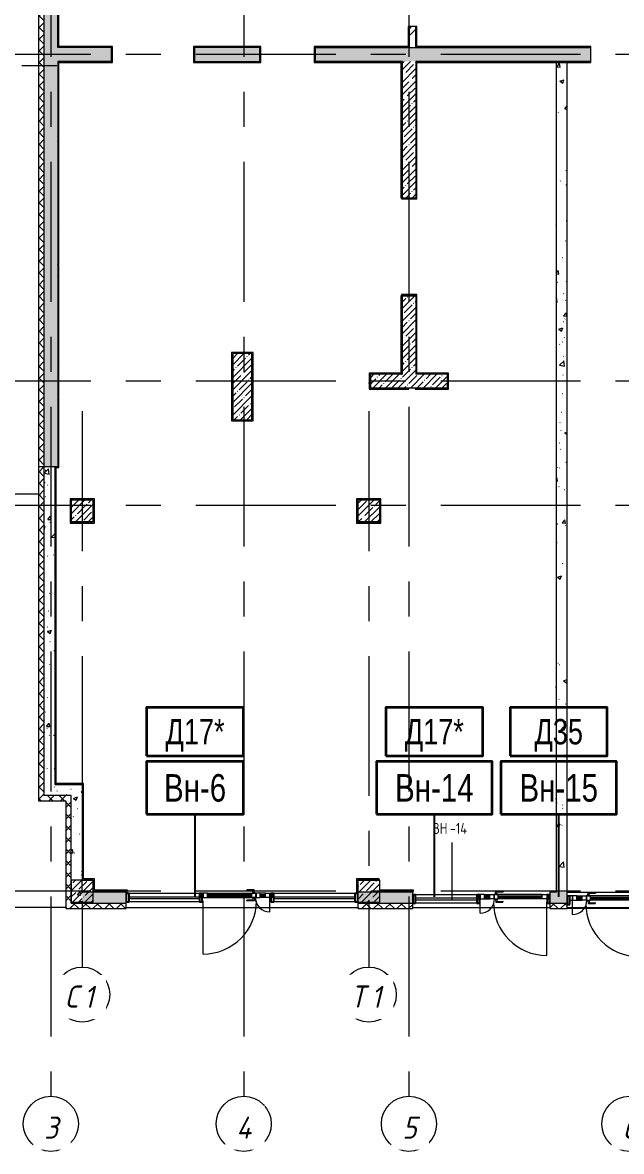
# Model space of a CAD drawing. Header units: metres. Extents: x 50 to 891, y -1294 to 247.
# Drawn here: x 634.1 to 688.5, y -1224.1 to -1121.7 of the extents above; entities that cross this region are included whole.
import ezdxf
from ezdxf.enums import TextEntityAlignment as Align

# ---------------------------------------------------------------- set-up
doc = ezdxf.new("R2010")
doc.units = ezdxf.units.M
doc.linetypes.add('Линия сетки', pattern=[22.225, 12.7, -3.175, 3.175, -3.175])
for name, color, linetype, lineweight in [('A-DETL-GENF', 1, 'Continuous', 9), ('A-DOOR', 1, 'Continuous', 9), ('A-GENM', 13, 'Continuous', 9), ('A-GLAZ-CURT', 1, 'Continuous', 9), ('A-GLAZ-CWMG', 1, 'Continuous', 9), ('S-GRID-IDEN', 9, 'Continuous', 9)]:
    doc.layers.add(name, color=color, linetype=linetype, lineweight=lineweight)
for name, color, linetype in [('ВИТРАЖИ', 1, 'Continuous'), ('ДВЕРИ', 5, 'Continuous'), ('МАРКИ', 3, 'Continuous'), ('ПЛАН', 8, 'Continuous')]:
    doc.layers.add(name, color=color, linetype=linetype)
doc.styles.add('ISOCPEUR_1', font='isocpeur.ttf', dxfattribs={"width": 0.8, "height": 250})
doc.styles.add('ISOCPEUR_I', font='isocpeui.ttf', dxfattribs={"width": 0.9, "height": 350})
pattern_1 = [(50, (788.372, -1465.799), (3.643683, -0.31878), [0.381, -4.191]), (355, (788.372, -1465.799), (-0.704858, 3.821138), [0.3048, -3.3528]), (100.451, (788.6755, -1465.8256), (2.93885, 3.502334), [0.3238, -3.5618]), (46.184, (788.372, -1464.783), (5.42158, -0.840855), [0.5715, -6.2865]), (96.636, (788.8237, -1464.853), (4.74805, 4.94855), [0.4857, -5.3427]), (351.184, (788.372, -1464.783), (4.7481, 4.94851), [0.4572, -5.0292]), (21, (788.88, -1465.037), (3.03229, -2.045303), [0.381, -4.191]), (326, (788.88, -1465.037), (1.23604, 3.683765), [0.3048, -3.3528]), (71.451, (789.1326, -1465.2074), (4.26834, 1.638427), [0.3238, -3.5618]), (37.5, (788.3719, -1465.799), (0.0617735, 1.6911006), [0.03353, -3.27863, 0.03353, -3.37007, -3.3655]), (37.5, (788.3719, -1465.799), (0.0617735, 1.6911006), [-6.71576, 0.03353, -3.33197]), (7.5, (788.3719, -1465.799), (1.336394, 2.003611), [0.03353, -1.90703, 0.03353, -3.20243, -1.2827]), (7.5, (788.3719, -1465.799), (1.336394, 2.003611), [-5.17652, 0.03353, -1.24917]), (327.5, (787.239, -1465.799), (2.7118167, -0.1145767), [0.03353, -1.23647, 0.03353, -9.18667]), (327.5, (787.239, -1465.799), (2.7118167, -0.1145767), [-1.30353, -3.92887, 0.03353, -5.22427]), (317.5, (786.731, -1465.799), (2.962585, 0.508536), [0.03353, -1.61747, 0.03353, -2.59791, -3.7338]), (317.5, (786.731, -1465.799), (2.962585, 0.508536), [-4.28244, 0.03353, -3.70027])]
pattern_2 = [(45, (788.3719, -1465.799), (-0.5303301, 0.5303301), []), (135, (788.3719, -1465.799), (-0.5303301, -0.5303301), [])]
pattern_3 = [(45, (788.3719, -1465.799), (-0.5702463, 0.5702463), []), (45, (788.9421, -1465.799), (-0.5702463, 0.5702463), [1.008065, -0.201615, 0.016765, -0.18485])]
pattern_4 = [(0, (788.3719, -1465.799), (2.032, 0.508), [0.16764, -1.35636, 0.16764, -1.35636, -8.128]), (0, (788.3719, -1465.799), (2.032, 0.508), [-3.048, 0.16764, -2.88036, 0.16764, -1.35636, -3.556]), (0, (788.3719, -1465.799), (2.032, 0.508), [-7.62, 0.16764, -0.84836, 0.16764, -2.37236]), (120, (789.1339, -1465.545), (-1.4559409, 1.5057636), [0.16764, -1.35636, 0.16764, -9.48436]), (120, (789.1339, -1465.545), (-1.4559409, 1.5057636), [-1.69164, -1.35636, 0.16764, -2.88036, -5.08]), (120, (789.1339, -1465.545), (-1.4559409, 1.5057636), [-6.096, 0.16764, -1.35636, 0.16764, -3.38836]), (120, (789.1339, -1465.545), (-1.4559409, 1.5057636), [-7.78764, -0.84836, 0.16764, -2.37236]), (240, (789.3879, -1464.529), (-0.5760591, -2.0137636), [0.16764, -1.35636, 0.16764, -9.48436]), (240, (789.3879, -1464.529), (-0.5760591, -2.0137636), [-1.69164, -1.35636, 0.16764, -2.88036, -5.08]), (240, (789.3879, -1464.529), (-0.5760591, -2.0137636), [-6.096, 0.16764, -1.35636, 0.16764, -3.38836]), (240, (789.3879, -1464.529), (-0.5760591, -2.0137636), [-7.78764, -0.84836, 0.16764, -2.37236])]

# ---------------------------------------------------------------- blocks, each defined once
blk = doc.blocks.new('Системная панель - С остеклением-7459486--1А')
at = {"layer": 'A-GLAZ-CURT', "lineweight": 18}
for p, q in [((555, 13), (-555, 13)), ((-555, 13), (-555, -12)), ((555, -12), (555, 13)), ((-555, -12), (555, -12))]:
    blk.add_line(p, q, dxfattribs=at)
blk = doc.blocks.new('Прямоугольный импост - 50 x 150 мм-7459478--1А')
at = {"layer": 'A-GLAZ-CWMG'}
for p, q in [((-368719, -45708), (-369829, -45708)), ((-368719, -45858), (-369829, -45858))]:
    blk.add_line(p, q, dxfattribs=at)
blk = doc.blocks.new('Прямоугольный импост - 50 x 150 мм-7358238--1А')
at = {"layer": 'A-GLAZ-CWMG', "lineweight": 25}
for p, q in [((0, 75), (-50, 75)), ((-50, 75), (-50, -75)), ((0, -75), (0, 75)), ((-50, -75), (0, -75))]:
    blk.add_line(p, q, dxfattribs=at)
blk = doc.blocks.new('Прямоугольный импост - 50 x 150 мм-7358232--1А')
at = {"layer": 'A-GLAZ-CWMG', "lineweight": 25}
for p, q in [((-25, 75), (25, 75)), ((-25, -75), (-25, 75)), ((25, 75), (25, -75)), ((25, -75), (-25, -75))]:
    blk.add_line(p, q, dxfattribs=at)
blk = doc.blocks.new('Прямоугольный импост - 50 x 150 мм-7358475--1А')
at = {"layer": 'A-GLAZ-CWMG', "lineweight": 25}
for p, q in [((-25, 75), (25, 75)), ((-25, -75), (-25, 75)), ((25, 75), (25, -75)), ((25, -75), (-25, -75))]:
    blk.add_line(p, q, dxfattribs=at)
blk = doc.blocks.new('Дверь полуторка - 1300 x 2440 П _для витража_-7385846--1А')
at = {"layer": 'A-DETL-GENF'}
for p, q in [((-606, -82), (-606, -5)), ((-606, -5), (-524, -5)), ((-524, -82), (-606, -82)), ((-524, -5), (-524, -82)), ((-524, -5), (281, -5)), ((276, -13), (-524, -13)), ((276, -19), (-524, -19)), ((-524, -35), (276, -35)), ((-524, -39), (276, -39)), ((276, -55), (-524, -55)), ((276, -61), (-524, -61)), ((-524, -82), (276, -82)), ((276, -5), (276, -82)), ((357, -5), (276, -5)), ((276, -82), (357, -82)), ((347, -82), (347, -5)), ((347, -5), (429, -5)), ((429, -82), (347, -82)), ((357, -82), (357, -5)), ((524, -5), (424, -5)), ((429, -5), (429, -82)), ((429, -13), (524, -13)), ((429, -19), (524, -19)), ((524, -35), (429, -35)), ((524, -39), (429, -39)), ((429, -55), (524, -55)), ((429, -61), (524, -61)), ((524, -82), (429, -82)), ((605, -5), (524, -5)), ((524, -5), (524, -82)), ((524, -82), (605, -82)), ((605, -82), (605, -5))]:
    blk.add_line(p, q, dxfattribs=at)
at = {"layer": 'A-DOOR'}
for p, q in [((-606, 1023), (-606, 55)), ((605, 258), (605, -5)), ((-651, -5), (-651, -82)), ((-606, -5), (-651, -5)), ((-651, -82), (-606, -82)), ((-606, -82), (-606, -5)), ((650, -5), (605, -5)), ((605, -5), (605, -82)), ((605, -82), (650, -82)), ((650, -82), (650, -5))]:
    blk.add_line(p, q, dxfattribs=at)
for centre, radius, start, end in [((-606, 55), 968, 360, 90), ((605, -5), 263, 90, 180)]:
    blk.add_arc(centre, radius, start, end, dxfattribs=at)
at = {"layer": 'A-GENM'}
for p, q in [((187, 52), (187, 46)), ((292, 43), (190, 43)), ((320, 55), (191, 55)), ((297, 11), (292, 43)), ((293, -5), (293, 11)), ((293, 11), (325, 11)), ((322, 11), (320, 55)), ((325, 11), (325, -5)), ((187, -139), (187, -133)), ((292, -130), (190, -130)), ((320, -142), (191, -142)), ((297, -98), (292, -130)), ((325, -5), (293, -5)), ((325, -82), (293, -82)), ((293, -82), (293, -98)), ((293, -98), (325, -98)), ((322, -98), (320, -142)), ((325, -98), (325, -82))]:
    blk.add_line(p, q, dxfattribs=at)
for centre, radius, start, end in [((191, 52), 3.06, 86.3413, 180), ((190, 46), 2.92, 180, 270), ((190, -133), 2.92, 90, 180), ((191, -139), 3.06, 180, 273.6587)]:
    blk.add_arc(centre, radius, start, end, dxfattribs=at)
blk = doc.blocks.new('Системная панель - С остеклением-7358233--1А')
at = {"layer": 'A-GLAZ-CURT', "lineweight": 18}
for p, q in [((637.5, 12.5), (-637.5, 12.5)), ((-637.5, 12.5), (-637.5, -12.5)), ((637.5, -12.5), (637.5, 12.5)), ((-637.5, -12.5), (637.5, -12.5))]:
    blk.add_line(p, q, dxfattribs=at)
blk = doc.blocks.new('Системная панель - С остеклением-7358275--1А')
at = {"layer": 'A-GLAZ-CURT', "lineweight": 18}
for p, q in [((738, 13), (-738, 13)), ((-738, 13), (-738, -12)), ((738, -12), (738, 13)), ((-738, -12), (738, -12))]:
    blk.add_line(p, q, dxfattribs=at)
blk = doc.blocks.new('Прямоугольный импост - 50 x 150 мм-7358204--1А')
at = {"layer": 'A-GLAZ-CWMG'}
for p, q in [((-352954, -45689), (-354229, -45689)), ((-352954, -45839), (-354229, -45839))]:
    blk.add_line(p, q, dxfattribs=at)
blk = doc.blocks.new('Прямоугольный импост - 50 x 150 мм-7358237--1А')
at = {"layer": 'A-GLAZ-CWMG', "lineweight": 25}
for p, q in [((-50, 75), (0, 75)), ((-50, -75), (-50, 75)), ((0, 75), (0, -75)), ((0, -75), (-50, -75))]:
    blk.add_line(p, q, dxfattribs=at)
blk = doc.blocks.new('Прямоугольный импост - 50 x 150 мм-1438536--1А')
at = {"layer": 'A-GLAZ-CWMG'}
for p, q in [((-350619, -45689), (-351604, -45689)), ((-350619, -45839), (-351604, -45839))]:
    blk.add_line(p, q, dxfattribs=at)
blk = doc.blocks.new('Прямоугольный импост - 50 x 150 мм-1446660--1А')
at = {"layer": 'A-GLAZ-CWMG'}
for p, q in [((-350129, -45689), (-350619, -45689)), ((-350129, -45839), (-350619, -45839))]:
    blk.add_line(p, q, dxfattribs=at)
blk = doc.blocks.new('Дверь полуторка - 1300 x 2440 П _для витража_-7385797--1А')
at = {"layer": 'A-DETL-GENF'}
for p, q in [((-524, 82), (-606, 82)), ((-606, 82), (-606, 5)), ((-606, 5), (-524, 5)), ((-524, 5), (-524, 82)), ((-524, 82), (276, 82)), ((276, 61), (-524, 61)), ((276, 55), (-524, 55)), ((-524, 39), (276, 39)), ((-524, 35), (276, 35)), ((276, 19), (-524, 19)), ((276, 13), (-524, 13)), ((-524, 5), (281, 5)), ((276, 5), (276, 82)), ((276, 82), (357, 82)), ((357, 5), (276, 5)), ((429, 82), (347, 82)), ((347, 82), (347, 5)), ((347, 5), (429, 5)), ((357, 82), (357, 5)), ((524, 5), (424, 5)), ((429, 5), (429, 82)), ((524, 82), (429, 82)), ((429, 61), (524, 61)), ((429, 55), (524, 55)), ((524, 39), (429, 39)), ((524, 35), (429, 35)), ((429, 19), (524, 19)), ((429, 13), (524, 13)), ((524, 5), (524, 82)), ((524, 82), (605, 82)), ((605, 5), (524, 5)), ((605, 82), (605, 5))]:
    blk.add_line(p, q, dxfattribs=at)
at = {"layer": 'A-DOOR'}
for p, q in [((-651, 5), (-651, 82)), ((-651, 82), (-606, 82)), ((-606, 5), (-651, 5)), ((-606, 82), (-606, 5)), ((605, 5), (605, 82)), ((605, 82), (650, 82)), ((650, 5), (605, 5)), ((605, -258), (605, 5)), ((650, 82), (650, 5)), ((-606, -1023), (-606, -55))]:
    blk.add_line(p, q, dxfattribs=at)
for centre, radius, start, end in [((605, 5), 263, 180, 270), ((-606, -55), 968, 270, 0)]:
    blk.add_arc(centre, radius, start, end, dxfattribs=at)
at = {"layer": 'A-GENM'}
for p, q in [((187, 139), (187, 133)), ((292, 130), (190, 130)), ((320, 142), (191, 142)), ((297, 98), (292, 130)), ((293, 82), (293, 98)), ((293, 98), (325, 98)), ((325, 82), (293, 82)), ((325, 5), (293, 5)), ((293, 5), (293, -11)), ((322, 98), (320, 142)), ((325, 98), (325, 82)), ((325, -11), (325, 5)), ((187, -52), (187, -46)), ((292, -43), (190, -43)), ((320, -55), (191, -55)), ((297, -11), (292, -43)), ((293, -11), (325, -11)), ((322, -11), (320, -55))]:
    blk.add_line(p, q, dxfattribs=at)
for centre, radius, start, end in [((191, 139), 3.06, 86.3413, 180), ((190, 133), 2.92, 180, 270), ((190, -46), 2.92, 90, 180), ((191, -52), 3.06, 180, 273.6587)]:
    blk.add_arc(centre, radius, start, end, dxfattribs=at)
blk = doc.blocks.new('Прямоугольный импост - 50 x 150 мм-7388027--1А')
at = {"layer": 'A-GLAZ-CWMG', "lineweight": 25}
for p, q in [((0, 75), (-50, 75)), ((-50, 75), (-50, -75)), ((0, -75), (0, 75)), ((-50, -75), (0, -75))]:
    blk.add_line(p, q, dxfattribs=at)
blk = doc.blocks.new('Ось сетки - Заголовок сетки - Окружность 5 мм-84278--1А')
at = {"layer": 'S-GRID-IDEN'}
blk.add_circle((0, 0), 5, dxfattribs=at)

msp = doc.modelspace()

# ---------------------------------------------------------------- hatches: boundary and pattern name
at = {"layer": 'ПЛАН', "lineweight": 13}
h = msp.add_hatch(dxfattribs=at)
h.set_pattern_fill('FP_5', color=8, scale=0.005, style=0, pattern_type=2)
h.set_pattern_definition(pattern_2)
h.paths.add_polyline_path([(636.07, -1161.99), (636.07, -1077.49), (635.57, -1077.49), (635.57, -1161.99)])
h = msp.add_hatch(dxfattribs=at)
h.set_pattern_fill('FP_1', color=8, scale=0.005, style=0, pattern_type=2)
h.set_pattern_definition(pattern_3)
h.paths.add_polyline_path([(636.07, -1161.99), (637.32, -1161.99), (637.32, -1077.49), (636.07, -1077.49), (636.07, -1160.19)])
h = msp.add_hatch(dxfattribs=at)
h.set_pattern_fill('FP_3', color=8, scale=0.005, style=0, pattern_type=2)
h.set_pattern_definition([(45, (788.3719, -1465.799), (-1.257236, 1.257236), []), (45, (788.3719, -1463.894), (-1.257236, 1.257236), [])])
h.paths.add_polyline_path([(669.82, -1123.97), (669.82, -1122.07), (669.22, -1122.07), (669.22, -1123.97)])
h.paths.add_polyline_path([(669.22, -1117.07), (669.82, -1117.07), (669.82, -1115.52), (669.22, -1115.52), (669.22, -1115.62)])
h = msp.add_hatch(dxfattribs=at)
h.set_pattern_fill('FP_4', color=8, scale=0.005, style=0, pattern_type=2)
h.set_pattern_definition(pattern_4)
h.paths.add_polyline_path([(637.42, -1123.87), (637.42, -1115.62), (637.32, -1115.62), (637.32, -1123.87)])
h = msp.add_hatch(dxfattribs=at)
h.set_pattern_fill('FP_4', color=8, scale=0.005, style=0, pattern_type=2)
h.set_pattern_definition(pattern_4)
h.paths.add_polyline_path([(669.22, -1123.97), (669.22, -1122.07), (669.12, -1122.07), (669.12, -1123.97)])
h.paths.add_polyline_path([(669.12, -1117.07), (669.22, -1117.07), (669.22, -1115.62), (669.12, -1115.62)])
h = msp.add_hatch(dxfattribs=at)
h.set_pattern_fill('FP_4', color=8, scale=0.005, style=0, pattern_type=2)
h.set_pattern_definition(pattern_4)
h.paths.add_polyline_path([(669.92, -1123.87), (669.92, -1122.07), (669.82, -1122.07), (669.82, -1123.87)])
h.paths.add_polyline_path([(669.82, -1117.07), (669.92, -1117.07), (669.92, -1115.62), (669.82, -1115.62)])
h = msp.add_hatch(dxfattribs=at)
h.set_pattern_fill('FP_4', color=8, scale=0.005, style=0, pattern_type=2)
h.set_pattern_definition(pattern_4)
h.paths.add_polyline_path([(669.12, -1123.97), (669.12, -1123.87), (660.6, -1123.87), (660.6, -1123.97), (666.38, -1123.97)])
h.paths.add_polyline_path([(655.65, -1123.97), (655.75, -1123.97), (655.75, -1123.87), (649.65, -1123.87), (649.65, -1123.97), (654.04, -1123.97)])
h.paths.add_polyline_path([(642.2, -1123.97), (642.3, -1123.97), (642.3, -1123.87), (637.32, -1123.87), (637.32, -1123.97), (641.7, -1123.97)])
h = msp.add_hatch(dxfattribs=at)
h.set_pattern_fill('FP_1', color=8, scale=0.005, style=0, pattern_type=2)
h.set_pattern_definition(pattern_3)
h.paths.add_polyline_path([(735.82, -1125.22), (742.2, -1125.22), (742.2, -1123.97), (716.95, -1123.97), (716.95, -1125.22), (734.57, -1125.22)])
h.paths.add_polyline_path([(711.95, -1125.22), (711.95, -1123.97), (690.7, -1123.97), (690.7, -1125.22), (703.4, -1125.22)])
h.paths.add_polyline_path([(685.7, -1125.22), (685.7, -1123.97), (660.7, -1123.97), (660.7, -1125.22), (683.55, -1125.22)])
h.paths.add_polyline_path([(655.65, -1125.22), (655.65, -1123.97), (649.75, -1123.97), (649.75, -1125.22), (654.04, -1125.22)])
h.paths.add_polyline_path([(642.2, -1125.22), (642.2, -1123.97), (637.32, -1123.97), (637.32, -1125.22), (641.7, -1125.22)])
h = msp.add_hatch(dxfattribs=at)
h.set_pattern_fill('FP_4', color=8, scale=0.005, style=0, pattern_type=2)
h.set_pattern_definition(pattern_4)
h.paths.add_polyline_path([(655.65, -1125.22), (655.75, -1125.22), (655.75, -1123.97), (655.65, -1123.97)])
h = msp.add_hatch(dxfattribs=at)
h.set_pattern_fill('FP_4', color=8, scale=0.005, style=0, pattern_type=2)
h.set_pattern_definition(pattern_4)
h.paths.add_polyline_path([(719.02, -1123.97), (719.02, -1123.87), (716.95, -1123.87), (716.95, -1123.97)])
h.paths.add_polyline_path([(711.95, -1123.97), (711.95, -1123.87), (690.7, -1123.87), (690.7, -1123.97), (703.4, -1123.97)])
h.paths.add_polyline_path([(685.7, -1123.97), (685.7, -1123.87), (669.82, -1123.87), (669.82, -1123.97), (678.72, -1123.97)])
h = msp.add_hatch(dxfattribs=at)
h.set_pattern_fill('FP_4', color=8, scale=0.005, style=0, pattern_type=2)
h.set_pattern_definition(pattern_4)
h.paths.add_polyline_path([(637.42, -1161.99), (637.42, -1125.22), (637.32, -1125.22), (637.32, -1161.99)])
h = msp.add_hatch(dxfattribs=at)
h.set_pattern_fill('FP_4', color=8, scale=0.005, style=0, pattern_type=2)
h.set_pattern_definition(pattern_4)
h.paths.add_polyline_path([(668.47, -1125.32), (668.47, -1125.22), (660.6, -1125.22), (660.6, -1125.32), (666.38, -1125.32)])
h.paths.add_polyline_path([(655.75, -1125.32), (655.75, -1125.22), (649.65, -1125.22), (649.65, -1125.32), (654.04, -1125.32)])
h.paths.add_polyline_path([(642.3, -1125.32), (642.3, -1125.22), (637.42, -1125.22), (637.42, -1125.32), (641.7, -1125.32)])
h = msp.add_hatch(dxfattribs=at)
h.set_pattern_fill('FP_4', color=8, scale=0.005, style=0, pattern_type=2)
h.set_pattern_definition(pattern_4)
h.paths.add_polyline_path([(668.57, -1137.59), (668.57, -1125.22), (668.47, -1125.22), (668.47, -1137.59), (668.52, -1137.59)])
h = msp.add_hatch(dxfattribs=at)
h.set_pattern_fill('FP_1', color=8, scale=0.005, style=0, pattern_type=2)
h.set_pattern_definition(pattern_3)
h.paths.add_polyline_path([(669.82, -1137.59), (669.82, -1125.22), (668.57, -1125.22), (668.57, -1137.59)])
h = msp.add_hatch(dxfattribs=at)
h.set_pattern_fill('FP_4', color=8, scale=0.005, style=0, pattern_type=2)
h.set_pattern_definition(pattern_4)
h.paths.add_polyline_path([(702.07, -1125.32), (702.07, -1125.22), (690.7, -1125.22), (690.7, -1125.32), (691.06, -1125.32)])
h.paths.add_polyline_path([(685.7, -1125.32), (685.7, -1125.22), (669.82, -1125.22), (669.82, -1125.32), (678.72, -1125.32)])
h = msp.add_hatch(dxfattribs=at)
h.set_pattern_fill('FP_4', color=8, scale=0.005, style=0, pattern_type=2)
h.set_pattern_definition(pattern_4)
h.paths.add_polyline_path([(669.82, -1137.59), (669.92, -1137.59), (669.92, -1125.32), (669.82, -1125.32), (669.82, -1129.38)])
h = msp.add_hatch(dxfattribs=at)
h.set_pattern_fill('FP_2', color=8, scale=0.005, style=0, pattern_type=2)
h.set_pattern_definition(pattern_1)
h.paths.add_polyline_path([(683.54, -1200.61), (683.55, -1200.61), (683.55, -1125.22), (682.55, -1125.22), (682.55, -1200.61)])
h = msp.add_hatch(dxfattribs=at)
h.set_pattern_fill('FP_4', color=8, scale=0.005, style=0, pattern_type=2)
h.set_pattern_definition(pattern_4)
h.paths.add_polyline_path([(668.47, -1153.62), (668.57, -1153.62), (668.57, -1146.49), (668.47, -1146.49), (668.47, -1153.52)])
h = msp.add_hatch(dxfattribs=at)
h.set_pattern_fill('FP_1', color=8, scale=0.005, style=0, pattern_type=2)
h.set_pattern_definition(pattern_3)
h.paths.add_polyline_path([(669.82, -1153.62), (669.82, -1146.49), (668.57, -1146.49), (668.57, -1153.62)])
h = msp.add_hatch(dxfattribs=at)
h.set_pattern_fill('FP_4', color=8, scale=0.005, style=0, pattern_type=2)
h.set_pattern_definition(pattern_4)
h.paths.add_polyline_path([(669.92, -1153.52), (669.92, -1146.39), (669.82, -1146.39), (669.82, -1153.52)])
h = msp.add_hatch(dxfattribs=at)
h.set_pattern_fill('FP_4', color=8, scale=0.005, style=0, pattern_type=2)
h.set_pattern_definition(pattern_4)
h.paths.add_polyline_path([(653.2, -1157.84), (653.2, -1151.64), (653.1, -1151.64), (653.1, -1157.84)])
h = msp.add_hatch(dxfattribs=at)
h.set_pattern_fill('FP_4', color=8, scale=0.005, style=0, pattern_type=2)
h.set_pattern_definition(pattern_4)
h.paths.add_polyline_path([(654.95, -1151.74), (654.95, -1151.64), (653.2, -1151.64), (653.2, -1151.74), (654.04, -1151.74)])
h = msp.add_hatch(dxfattribs=at)
h.set_pattern_fill('FP_1', color=8, scale=0.005, style=0, pattern_type=2)
h.set_pattern_definition(pattern_3)
h.paths.add_polyline_path([(653.2, -1157.74), (654.95, -1157.74), (654.95, -1151.74), (653.2, -1151.74)])
h = msp.add_hatch(dxfattribs=at)
h.set_pattern_fill('FP_4', color=8, scale=0.005, style=0, pattern_type=2)
h.set_pattern_definition(pattern_4)
h.paths.add_polyline_path([(655.05, -1157.74), (655.05, -1151.64), (654.95, -1151.64), (654.95, -1157.74)])
h = msp.add_hatch(dxfattribs=at)
h.set_pattern_fill('FP_4', color=8, scale=0.005, style=0, pattern_type=2)
h.set_pattern_definition(pattern_4)
h.paths.add_polyline_path([(665.7, -1153.62), (668.47, -1153.62), (668.47, -1153.52), (665.6, -1153.52), (665.6, -1153.62)])
h = msp.add_hatch(dxfattribs=at)
h.set_pattern_fill('FP_4', color=8, scale=0.005, style=0, pattern_type=2)
h.set_pattern_definition(pattern_4)
h.paths.add_polyline_path([(665.7, -1154.97), (665.7, -1153.62), (665.6, -1153.62), (665.6, -1154.97)])
h = msp.add_hatch(dxfattribs=at)
h.set_pattern_fill('FP_1', color=8, scale=0.005, style=0, pattern_type=2)
h.set_pattern_definition(pattern_3)
h.paths.add_polyline_path([(665.7, -1154.87), (672.7, -1154.87), (672.7, -1153.62), (665.7, -1153.62)])
h = msp.add_hatch(dxfattribs=at)
h.set_pattern_fill('FP_4', color=8, scale=0.005, style=0, pattern_type=2)
h.set_pattern_definition(pattern_4)
h.paths.add_polyline_path([(669.82, -1153.62), (672.7, -1153.62), (672.7, -1153.52), (669.82, -1153.52)])
h = msp.add_hatch(dxfattribs=at)
h.set_pattern_fill('FP_4', color=8, scale=0.005, style=0, pattern_type=2)
h.set_pattern_definition(pattern_4)
h.paths.add_polyline_path([(672.7, -1154.97), (672.8, -1154.97), (672.8, -1153.52), (672.7, -1153.52), (672.7, -1154.87)])
h = msp.add_hatch(dxfattribs=at)
h.set_pattern_fill('FP_4', color=8, scale=0.005, style=0, pattern_type=2)
h.set_pattern_definition(pattern_4)
h.paths.add_polyline_path([(669.2, -1154.97), (669.2, -1154.87), (665.7, -1154.87), (665.7, -1154.97), (666.38, -1154.97)])
h = msp.add_hatch(dxfattribs=at)
h.set_pattern_fill('FP_4', color=8, scale=0.005, style=0, pattern_type=2)
h.set_pattern_definition(pattern_4)
h.paths.add_polyline_path([(672.7, -1154.97), (672.7, -1154.87), (669.75, -1154.87), (669.75, -1154.97), (672.55, -1154.97)])
h = msp.add_hatch(dxfattribs=at)
h.set_pattern_fill('FP_5', color=8, scale=0.005, style=0, pattern_type=2)
h.set_pattern_definition(pattern_2)
h.paths.add_polyline_path([(635.57, -1191.84), (636.07, -1191.84), (636.07, -1161.99), (635.57, -1161.99), (635.57, -1191)])
h = msp.add_hatch(dxfattribs=at)
h.set_pattern_fill('FP_2', color=8, scale=0.005, style=0, pattern_type=2)
h.set_pattern_definition(pattern_1)
h.paths.add_polyline_path([(637.07, -1190.84), (637.07, -1161.99), (636.07, -1161.99), (636.07, -1190.84)])
h = msp.add_hatch(dxfattribs=at)
h.set_pattern_fill('FP_4', color=8, scale=0.005, style=0, pattern_type=2)
h.set_pattern_definition(pattern_4)
h.paths.add_polyline_path([(637.07, -1190.74), (637.17, -1190.74), (637.17, -1162.09), (637.07, -1162.09), (637.07, -1180.73)])
h = msp.add_hatch(dxfattribs=at)
h.set_pattern_fill('FP_4', color=8, scale=0.005, style=0, pattern_type=2)
h.set_pattern_definition(pattern_4)
h.paths.add_polyline_path([(638.55, -1167.12), (638.55, -1164.92), (638.45, -1164.92), (638.45, -1167.12)])
h = msp.add_hatch(dxfattribs=at)
h.set_pattern_fill('FP_4', color=8, scale=0.005, style=0, pattern_type=2)
h.set_pattern_definition(pattern_4)
h.paths.add_polyline_path([(640.55, -1165.02), (640.55, -1164.92), (638.55, -1164.92), (638.55, -1165.02)])
h = msp.add_hatch(dxfattribs=at)
h.set_pattern_fill('FP_1', color=8, scale=0.005, style=0, pattern_type=2)
h.set_pattern_definition(pattern_3)
h.paths.add_polyline_path([(638.55, -1167.02), (640.55, -1167.02), (640.55, -1165.02), (638.55, -1165.02)])
h = msp.add_hatch(dxfattribs=at)
h.set_pattern_fill('FP_4', color=8, scale=0.005, style=0, pattern_type=2)
h.set_pattern_definition(pattern_4)
h.paths.add_polyline_path([(666.65, -1165.02), (666.65, -1164.92), (664.45, -1164.92), (664.45, -1165.02), (666.55, -1165.02)])
h = msp.add_hatch(dxfattribs=at)
h.set_pattern_fill('FP_4', color=8, scale=0.005, style=0, pattern_type=2)
h.set_pattern_definition(pattern_4)
h.paths.add_polyline_path([(664.45, -1167.12), (664.55, -1167.12), (664.55, -1165.02), (664.45, -1165.02)])
h = msp.add_hatch(dxfattribs=at)
h.set_pattern_fill('FP_1', color=8, scale=0.005, style=0, pattern_type=2)
h.set_pattern_definition(pattern_3)
h.paths.add_polyline_path([(664.55, -1167.02), (666.55, -1167.02), (666.55, -1165.02), (664.55, -1165.02)])
h = msp.add_hatch(dxfattribs=at)
h.set_pattern_fill('FP_4', color=8, scale=0.005, style=0, pattern_type=2)
h.set_pattern_definition(pattern_4)
h.paths.add_polyline_path([(666.55, -1167.02), (666.65, -1167.02), (666.65, -1165.02), (666.55, -1165.02)])
h = msp.add_hatch(dxfattribs=at)
h.set_pattern_fill('FP_4', color=8, scale=0.005, style=0, pattern_type=2)
h.set_pattern_definition(pattern_4)
h.paths.add_polyline_path([(638.55, -1167.12), (640.65, -1167.12), (640.65, -1167.02), (638.55, -1167.02)])
h = msp.add_hatch(dxfattribs=at)
h.set_pattern_fill('FP_4', color=8, scale=0.005, style=0, pattern_type=2)
h.set_pattern_definition(pattern_4)
h.paths.add_polyline_path([(666.38, -1167.12), (666.65, -1167.12), (666.65, -1167.02), (664.55, -1167.02), (664.55, -1167.12)])
h = msp.add_hatch(dxfattribs=at)
h.set_pattern_fill('FP_2', color=8, scale=0.005, style=0, pattern_type=2)
h.set_pattern_definition(pattern_1)
h.paths.add_polyline_path([(638.55, -1191.84), (639.55, -1191.84), (639.55, -1190.84), (636.07, -1190.84), (636.07, -1191.84)])
h = msp.add_hatch(dxfattribs=at)
h.set_pattern_fill('FP_4', color=8, scale=0.005, style=0, pattern_type=2)
h.set_pattern_definition(pattern_4)
h.paths.add_polyline_path([(637.07, -1190.84), (639.55, -1190.84), (639.55, -1190.74), (637.07, -1190.74)])
h = msp.add_hatch(dxfattribs=at)
h.set_pattern_fill('FP_4', color=8, scale=0.005, style=0, pattern_type=2)
h.set_pattern_definition(pattern_4)
h.paths.add_polyline_path([(639.55, -1199.42), (639.65, -1199.42), (639.65, -1190.74), (639.55, -1190.74), (639.55, -1196.14)])
h = msp.add_hatch(dxfattribs=at)
h.set_pattern_fill('FP_5', color=8, scale=0.005, style=0, pattern_type=2)
h.set_pattern_definition(pattern_2)
h.paths.add_polyline_path([(638.05, -1192.34), (638.55, -1192.34), (638.55, -1191.84), (635.57, -1191.84), (635.57, -1192.34)])
h = msp.add_hatch(dxfattribs=at)
h.set_pattern_fill('FP_5', color=8, scale=0.005, style=0, pattern_type=2)
h.set_pattern_definition(pattern_2)
h.paths.add_polyline_path([(638.05, -1202.11), (638.55, -1202.11), (638.55, -1192.34), (638.05, -1192.34), (638.05, -1201.27)])
h = msp.add_hatch(dxfattribs=at)
h.set_pattern_fill('FP_2', color=8, scale=0.005, style=0, pattern_type=2)
h.set_pattern_definition(pattern_1)
h.paths.add_polyline_path([(639.55, -1201.61), (639.55, -1191.84), (638.55, -1191.84), (638.55, -1201.61)])
h = msp.add_hatch(dxfattribs=at)
h.set_pattern_fill('FP_1', color=8, scale=0.005, style=0, pattern_type=2)
h.set_pattern_definition(pattern_3)
h.paths.add_polyline_path([(638.55, -1201.52), (640.55, -1201.52), (640.55, -1199.52), (638.55, -1199.52), (638.55, -1201.27)])
h = msp.add_hatch(dxfattribs=at)
h.set_pattern_fill('FP_4', color=8, scale=0.005, style=0, pattern_type=2)
h.set_pattern_definition(pattern_4)
h.paths.add_polyline_path([(640.55, -1200.42), (640.65, -1200.42), (640.65, -1199.42), (640.55, -1199.42), (640.55, -1199.52)])
h = msp.add_hatch(dxfattribs=at)
h.set_pattern_fill('FP_1', color=8, scale=0.005, style=0, pattern_type=2)
h.set_pattern_definition(pattern_3)
h.paths.add_polyline_path([(664.55, -1201.52), (666.55, -1201.52), (666.55, -1199.52), (664.55, -1199.52)])
h = msp.add_hatch(dxfattribs=at)
h.set_pattern_fill('FP_2', color=8, scale=0.005, style=0, pattern_type=2)
h.set_pattern_definition(pattern_1)
h.paths.add_polyline_path([(768.54, -1201.61), (770.55, -1201.61), (770.55, -1200.61), (768.54, -1200.61), (768.54, -1201.27)])
h.paths.add_polyline_path([(747.55, -1201.61), (747.55, -1200.61), (734.55, -1200.61), (734.55, -1201.61), (740.42, -1201.61)])
h.paths.add_polyline_path([(716.55, -1201.61), (721.55, -1201.61), (721.55, -1200.61), (716.55, -1200.61)])
h.paths.add_polyline_path([(695.55, -1201.61), (695.55, -1200.61), (690.54, -1200.61), (690.54, -1201.61), (691.06, -1201.61)])
h.paths.add_polyline_path([(683.54, -1201.61), (683.54, -1200.61), (681.97, -1200.61), (681.97, -1201.61)])
h.paths.add_polyline_path([(669.55, -1201.61), (669.55, -1200.61), (664.55, -1200.61), (664.55, -1201.61), (666.38, -1201.61)])
h.paths.add_polyline_path([(639.55, -1201.61), (643.55, -1201.61), (643.55, -1200.61), (639.55, -1200.61), (639.55, -1201.27)])
h = msp.add_hatch(dxfattribs=at)
h.set_pattern_fill('FP_4', color=8, scale=0.005, style=0, pattern_type=2)
h.set_pattern_definition(pattern_4)
h.paths.add_polyline_path([(643.54, -1200.52), (643.55, -1200.42), (640.55, -1200.42), (640.55, -1200.52), (641.7, -1200.52)])
h = msp.add_hatch(dxfattribs=at)
h.set_pattern_fill('FP_4', color=8, scale=0.005, style=0, pattern_type=2)
h.set_pattern_definition(pattern_4)
h.paths.add_polyline_path([(666.6, -1200.52), (669.6, -1200.52), (669.6, -1200.42), (666.6, -1200.42)])
h = msp.add_hatch(dxfattribs=at)
h.set_pattern_fill('FP_5', color=8, scale=0.005, style=0, pattern_type=2)
h.set_pattern_definition(pattern_2)
h.paths.add_polyline_path([(770.55, -1202.11), (770.55, -1201.61), (768.54, -1201.61), (768.54, -1202.11)])
h.paths.add_polyline_path([(747.55, -1202.11), (747.55, -1201.61), (734.55, -1201.61), (734.55, -1202.11), (740.42, -1202.11)])
h.paths.add_polyline_path([(721.55, -1202.11), (721.55, -1201.61), (716.55, -1201.61), (716.55, -1202.11)])
h.paths.add_polyline_path([(695.55, -1202.11), (695.65, -1202.11), (695.65, -1201.61), (690.54, -1201.61), (690.54, -1202.11), (691.06, -1202.11)])
h.paths.add_polyline_path([(683.54, -1202.11), (683.54, -1201.61), (681.97, -1201.61), (681.97, -1202.11)])
h.paths.add_polyline_path([(669.55, -1202.11), (669.55, -1201.61), (664.55, -1201.61), (664.55, -1202.11), (666.38, -1202.11)])
h.paths.add_polyline_path([(639.55, -1202.11), (643.55, -1202.11), (643.55, -1201.61), (638.55, -1201.61), (638.55, -1202.11)])

# ---------------------------------------------------------------- linework, layer by layer
at = {"layer": 'ДВЕРИ', "color": 1, "lineweight": 35}
for points in [[(645.39, -1188.25), (654.19, -1188.25), (654.19, -1183.85), (645.39, -1183.85)], [(667.1, -1188.25), (675.9, -1188.25), (675.9, -1183.85), (667.1, -1183.85)], [(678.39, -1188.25), (687.19, -1188.25), (687.19, -1183.85), (678.39, -1183.85)]]:
    msp.add_lwpolyline(points, close=True, dxfattribs=at)
at = {"layer": 'МАРКИ', "color": 1, "lineweight": 25}
for p, q in [((649.79, -1201.05), (649.79, -1193.55)), ((682.79, -1201.05), (682.79, -1193.55))]:
    msp.add_line(p, q, dxfattribs=at)
at = {"layer": 'МАРКИ', "color": 1, "lineweight": 35}
for points in [[(645.39, -1193.55), (654.19, -1193.55), (654.19, -1188.75), (645.39, -1188.75)], [(677.54, -1193.55), (688.04, -1193.55), (688.04, -1188.75), (677.54, -1188.75)]]:
    msp.add_lwpolyline(points, close=True, dxfattribs=at)
at = {"layer": 'ПЛАН', "color": 8, "linetype": 'Линия сетки', "lineweight": 13}
for p, q in [((636.7, -1067.66), (636.7, -1219.14)), ((654.2, -1067.66), (654.2, -1219.14)), ((669.2, -1067.66), (669.2, -1219.14)), ((795.9, -1124.59), (594.72, -1124.59)), ((637.25, -1154.24), (428.25, -1154.24)), ((637.25, -1154.24), (428.92, -1154.24)), ((795.9, -1154.24), (594.72, -1154.24)), ((795.9, -1154.24), (594.72, -1154.24)), ((639.55, -1156.96), (639.55, -1207.41)), ((665.55, -1156.96), (665.55, -1207.41)), ((638.38, -1165.52), (428.25, -1165.52)), ((795.9, -1165.52), (592.36, -1165.52)), ((638.38, -1200.52), (428.25, -1200.52)), ((795.9, -1200.52), (592.36, -1200.52))]:
    msp.add_line(p, q, dxfattribs=at)
at = {"layer": 'ПЛАН', "color": 8, "lineweight": 13}
for p, q in [((635.57, -1077.49), (635.57, -1192.34)), ((636.07, -1077.49), (636.07, -1191.84)), ((637.32, -1123.97), (637.32, -1115.52)), ((637.32, -1115.62), (637.32, -1123.87)), ((637.42, -1123.87), (637.42, -1115.62)), ((669.12, -1122.07), (669.12, -1123.87)), ((669.22, -1122.07), (669.12, -1122.07)), ((669.82, -1122.07), (669.22, -1122.07)), ((669.22, -1122.07), (669.22, -1123.97)), ((669.22, -1123.97), (669.22, -1122.07)), ((669.82, -1123.97), (669.82, -1122.07)), ((669.92, -1122.07), (669.82, -1122.07)), ((669.82, -1122.07), (669.82, -1123.87)), ((669.92, -1123.87), (669.92, -1122.07)), ((642.2, -1123.97), (637.32, -1123.97)), ((642.3, -1123.87), (637.42, -1123.87)), ((642.2, -1125.22), (642.2, -1123.97)), ((642.3, -1125.32), (642.3, -1123.87)), ((655.75, -1123.87), (649.65, -1123.87)), ((649.65, -1123.87), (649.65, -1125.32)), ((655.65, -1123.97), (649.75, -1123.97)), ((649.75, -1123.97), (649.75, -1125.22)), ((655.65, -1125.22), (655.65, -1123.97)), ((655.75, -1125.32), (655.75, -1123.87)), ((669.12, -1123.87), (660.6, -1123.87)), ((660.6, -1123.87), (660.6, -1125.32)), ((660.7, -1123.97), (660.7, -1125.22)), ((660.7, -1123.97), (669.22, -1123.97)), ((669.22, -1123.97), (685.7, -1123.97)), ((685.7, -1123.87), (669.92, -1123.87)), ((685.7, -1123.97), (685.7, -1123.87)), ((685.7, -1125.22), (685.7, -1123.97)), ((634.07, -1125.61), (637.25, -1125.61)), ((637.32, -1125.22), (637.32, -1125.22)), ((637.32, -1125.22), (637.32, -1161.99)), ((642.2, -1125.22), (637.32, -1125.22)), ((637.42, -1162.09), (637.42, -1125.32)), ((637.42, -1125.32), (642.3, -1125.32)), ((649.65, -1125.32), (655.75, -1125.32)), ((649.75, -1125.22), (655.65, -1125.22)), ((660.6, -1125.32), (668.47, -1125.32)), ((668.57, -1125.22), (660.7, -1125.22)), ((668.47, -1125.32), (668.47, -1137.59)), ((668.57, -1125.22), (668.57, -1137.59)), ((668.57, -1137.59), (668.57, -1125.22)), ((685.7, -1125.22), (669.82, -1125.22)), ((669.82, -1125.22), (669.82, -1137.59)), ((669.92, -1125.32), (685.7, -1125.32)), ((669.92, -1137.69), (669.92, -1125.32)), ((682.55, -1125.22), (682.55, -1200.61)), ((683.55, -1200.61), (683.55, -1125.22)), ((685.7, -1125.32), (685.7, -1125.22)), ((668.47, -1137.59), (668.52, -1137.59)), ((668.52, -1137.59), (668.52, -1137.69)), ((668.52, -1137.69), (669.92, -1137.69)), ((668.57, -1137.59), (669.82, -1137.59)), ((668.47, -1146.49), (668.47, -1153.52)), ((668.52, -1146.49), (668.47, -1146.49)), ((669.92, -1146.39), (668.52, -1146.39)), ((668.52, -1146.39), (668.52, -1146.49)), ((669.82, -1146.49), (668.57, -1146.49)), ((668.57, -1146.49), (668.57, -1153.62)), ((668.57, -1146.49), (669.82, -1146.49)), ((668.57, -1153.62), (668.57, -1146.49)), ((669.82, -1146.49), (669.82, -1146.49)), ((669.82, -1146.49), (669.82, -1153.52)), ((669.92, -1153.52), (669.92, -1146.39)), ((653.1, -1151.64), (653.1, -1157.84)), ((655.05, -1151.64), (653.1, -1151.64)), ((654.95, -1151.74), (653.2, -1151.74)), ((653.2, -1151.74), (653.2, -1157.74)), ((654.95, -1157.74), (654.95, -1151.74)), ((654.95, -1151.74), (654.95, -1157.74)), ((655.05, -1157.84), (655.05, -1151.64)), ((668.47, -1153.52), (665.6, -1153.52)), ((665.6, -1153.52), (665.6, -1154.97)), ((668.47, -1153.62), (665.7, -1153.62)), ((665.7, -1153.62), (665.7, -1154.87)), ((668.47, -1153.62), (668.57, -1153.62)), ((669.82, -1153.52), (669.82, -1153.62)), ((672.7, -1153.62), (669.82, -1153.62)), ((672.8, -1153.52), (669.92, -1153.52)), ((672.7, -1154.87), (672.7, -1153.62)), ((672.8, -1154.97), (672.8, -1153.52)), ((665.6, -1154.97), (669.2, -1154.97)), ((669.75, -1154.87), (665.7, -1154.87)), ((669.2, -1154.97), (669.2, -1154.87)), ((672.7, -1154.87), (669.75, -1154.87)), ((669.75, -1154.87), (669.75, -1154.97)), ((669.75, -1154.97), (672.8, -1154.97)), ((653.1, -1157.84), (655.05, -1157.84)), ((653.2, -1157.74), (654.95, -1157.74)), ((635.57, -1161.99), (637.07, -1161.99)), ((637.07, -1161.99), (637.32, -1161.99)), ((637.07, -1161.99), (637.07, -1190.74)), ((637.17, -1190.74), (637.17, -1162.09)), ((637.17, -1162.09), (637.42, -1162.09)), ((635.57, -1164.49), (620.45, -1164.49)), ((638.45, -1164.92), (638.45, -1167.12)), ((640.65, -1164.92), (638.45, -1164.92)), ((640.55, -1165.02), (638.55, -1165.02)), ((638.55, -1165.02), (638.55, -1167.02)), ((638.55, -1167.02), (638.55, -1165.02)), ((638.55, -1165.02), (640.55, -1165.02)), ((640.55, -1167.02), (640.55, -1165.02)), ((640.55, -1165.02), (640.55, -1167.02)), ((640.65, -1167.12), (640.65, -1164.92)), ((666.65, -1164.92), (664.45, -1164.92)), ((664.45, -1164.92), (664.45, -1167.12)), ((666.55, -1165.02), (664.55, -1165.02)), ((664.55, -1165.02), (664.55, -1167.02)), ((664.55, -1165.02), (666.55, -1165.02)), ((664.55, -1167.02), (664.55, -1165.02)), ((666.55, -1167.02), (666.55, -1165.02)), ((666.55, -1165.02), (666.55, -1167.02)), ((666.65, -1167.12), (666.65, -1164.92)), ((638.45, -1167.12), (640.65, -1167.12)), ((638.55, -1167.02), (640.55, -1167.02)), ((640.55, -1167.02), (638.55, -1167.02)), ((664.45, -1167.12), (666.65, -1167.12)), ((664.55, -1167.02), (666.55, -1167.02)), ((666.55, -1167.02), (664.55, -1167.02)), ((637.07, -1190.74), (637.07, -1190.74)), ((637.07, -1190.74), (637.07, -1190.84)), ((637.07, -1190.84), (639.55, -1190.84)), ((639.65, -1190.74), (637.17, -1190.74)), ((639.55, -1190.84), (639.55, -1199.42)), ((639.65, -1199.42), (639.65, -1190.74)), ((635.57, -1192.34), (638.05, -1192.34)), ((638.55, -1191.84), (636.07, -1191.84)), ((638.05, -1192.34), (638.05, -1202.11)), ((638.55, -1201.61), (638.55, -1191.84)), ((673.13, -1201.24), (673.13, -1196.12)), ((640.55, -1199.52), (638.55, -1199.52)), ((638.55, -1199.52), (638.55, -1201.52)), ((639.55, -1199.42), (639.55, -1199.52)), ((639.55, -1200.61), (639.55, -1199.52)), ((639.55, -1199.52), (640.55, -1199.52)), ((640.65, -1199.42), (639.65, -1199.42)), ((640.55, -1201.52), (640.55, -1199.52)), ((640.55, -1199.52), (640.55, -1200.52)), ((640.65, -1200.42), (640.65, -1199.42)), ((664.45, -1199.42), (664.43, -1200.74)), ((666.5, -1199.42), (664.45, -1199.42)), ((664.53, -1200.74), (664.54, -1199.52)), ((664.54, -1199.52), (666.5, -1199.52)), ((666.55, -1199.52), (664.55, -1199.52)), ((664.55, -1199.52), (664.55, -1201.52)), ((666.5, -1199.52), (666.5, -1199.42)), ((666.55, -1201.52), (666.55, -1199.52)), ((643.55, -1200.61), (639.55, -1200.61)), ((640.55, -1200.52), (643.54, -1200.52)), ((643.65, -1200.42), (640.65, -1200.42)), ((643.54, -1200.52), (643.54, -1200.74)), ((643.55, -1202.11), (643.55, -1200.61)), ((643.64, -1200.74), (643.65, -1200.42)), ((669.55, -1200.61), (664.55, -1200.61)), ((664.55, -1200.61), (664.55, -1202.11)), ((669.6, -1200.42), (666.6, -1200.42)), ((666.6, -1200.42), (666.6, -1200.52)), ((666.6, -1200.52), (669.6, -1200.52)), ((669.55, -1202.11), (669.55, -1200.61)), ((669.6, -1200.52), (669.6, -1200.42)), ((682.55, -1200.61), (681.97, -1200.61)), ((681.97, -1200.61), (681.97, -1202.11)), ((683.54, -1202.11), (683.54, -1200.61)), ((683.54, -1200.61), (683.55, -1200.61)), ((683.55, -1200.61), (690.45, -1200.61)), ((638.55, -1201.52), (640.55, -1201.52)), ((638.55, -1201.61), (643.55, -1201.61)), ((643.54, -1200.74), (643.64, -1200.74)), ((664.43, -1200.74), (664.53, -1200.74)), ((664.55, -1201.52), (666.55, -1201.52)), ((664.55, -1201.61), (669.55, -1201.61)), ((681.97, -1201.61), (683.54, -1201.61)), ((683.8, -1201.29), (683.79, -1201.29)), ((683.79, -1201.29), (683.79, -1201.44)), ((683.79, -1201.44), (683.8, -1201.44)), ((683.8, -1201.44), (683.8, -1201.29)), ((638.05, -1202.02), (617.97, -1202.02)), ((638.05, -1202.11), (643.55, -1202.11)), ((643.55, -1202.02), (664.55, -1202.02)), ((664.55, -1202.11), (669.55, -1202.11)), ((669.55, -1202.02), (681.97, -1202.02)), ((681.97, -1202.11), (683.54, -1202.11)), ((683.54, -1202.02), (690.54, -1202.02)), ((690.54, -1202.11), (683.54, -1202.11))]:
    msp.add_line(p, q, dxfattribs=at)

# ---------------------------------------------------------------- block references
at = {"layer": 'ВИТРАЖИ', "color": 1, "lineweight": 70, "xscale": 0.005, "yscale": 0.005, "zscale": 0.005}
for name, p, rotation in [('Прямоугольный импост - 50 x 150 мм-7358238--1А', (643.55, -1201.12), 180.0000115496356), ('Системная панель - С остеклением-7358233--1А', (646.98, -1201.12), 1.154963581e-05), ('Системная панель - С остеклением-7358275--1А', (660.61, -1201.12), 1.154963581e-05), ('Прямоугольный импост - 50 x 150 мм-7358238--1А', (669.55, -1201.24), 180.0000115496356), ('Системная панель - С остеклением-7459486--1А', (672.57, -1201.24), 1.154963581e-05), ('Прямоугольный импост - 50 x 150 мм-7388027--1А', (683.54, -1201.36), 180.0000115811491)]:
    msp.add_blockref(name, p, dxfattribs=dict(at, rotation=rotation))
for name, p in [('Прямоугольный импост - 50 x 150 мм-7358204--1А', (2414.94, -972.3)), ('Прямоугольный импост - 50 x 150 мм-1438536--1А', (2414.94, -972.3)), ('Прямоугольный импост - 50 x 150 мм-1446660--1А', (2414.94, -972.3)), ('Прямоугольный импост - 50 x 150 мм-7459478--1А', (2518.94, -972.32))]:
    msp.add_blockref(name, p, dxfattribs=at)
at = {"layer": 'ВИТРАЖИ', "color": 1, "lineweight": 70, "extrusion": (0, 0, -1), "xscale": 0.005, "yscale": 0.005, "zscale": 0.005, "rotation": 179.9999884503642}
for name, p in [('Прямоугольный импост - 50 x 150 мм-7358232--1А', (-650.3, -1201.12)), ('Прямоугольный импост - 50 x 150 мм-7358232--1А', (-656.8, -1201.12)), ('Прямоугольный импост - 50 x 150 мм-7358237--1А', (-664.55, -1201.12)), ('Прямоугольный импост - 50 x 150 мм-7358232--1А', (-675.47, -1201.24)), ('Прямоугольный импост - 50 x 150 мм-7358475--1А', (-681.85, -1201.24))]:
    msp.add_blockref(name, p, dxfattribs=at)
at = {"layer": 'ПЛАН', "color": 8, "lineweight": 13}
for name, p, xscale, yscale, zscale, rotation in [('Дверь полуторка - 1300 x 2440 П _для витража_-7385797--1А', (653.55, -1201.12), 0.005, 0.005, 0.005, 1.154963581e-05), ('Дверь полуторка - 1300 x 2440 П _для витража_-7385846--1А', (678.67, -1201.24), 0.005, 0.005, 0.005, 180.0000115496356), ('Дверь полуторка - 1300 x 2440 П _для витража_-7385846--1А', (687.05, -1201.36), 0.005, 0.005, 0.005, 180.0000115811491), ('Ось сетки - Заголовок сетки - Окружность 5 мм-84278--1А', (639.55, -1209.91), 0.4999999999999999, 0.4999999999999999, 0.4999999999999999, 180.0000115811491), ('Ось сетки - Заголовок сетки - Окружность 5 мм-84278--1А', (665.55, -1209.91), 0.4999999999999999, 0.4999999999999999, 0.4999999999999999, 180.0000115811491), ('Ось сетки - Заголовок сетки - Окружность 5 мм-84278--1А', (636.7, -1221.64), 0.4999999999999999, 0.4999999999999999, 0.4999999999999999, 180.0000115811491), ('Ось сетки - Заголовок сетки - Окружность 5 мм-84278--1А', (654.2, -1221.64), 0.4999999999999999, 0.4999999999999999, 0.4999999999999999, 180.0000115811491), ('Ось сетки - Заголовок сетки - Окружность 5 мм-84278--1А', (669.2, -1221.64), 0.4999999999999999, 0.4999999999999999, 0.4999999999999999, 180.0000115811491), ('Ось сетки - Заголовок сетки - Окружность 5 мм-84278--1А', (689.2, -1221.64), 0.4999999999999999, 0.4999999999999999, 0.4999999999999999, 180.0000115811491)]:
    msp.add_blockref(name, p, dxfattribs=dict(at, xscale=xscale, yscale=yscale, zscale=zscale, rotation=rotation))

# ---------------------------------------------------------------- texts
at = {"layer": 'ДВЕРИ', "color": 1, "lineweight": 25, "width": 0.8}
for s, p in [('Д17*', (649.79, -1186.05)), ('Д17*', (671.5, -1186.05)), ('Д35', (682.79, -1186.05))]:
    msp.add_text(s, height=2.3, dxfattribs=at).set_placement(p, align=Align.MIDDLE_CENTER)
at = {"layer": 'МАРКИ', "color": 1, "lineweight": 25, "width": 0.8}
for s, p in [('Вн-6', (649.79, -1191.15)), ('Вн-14', (671.5, -1191.15)), ('Вн-15', (682.79, -1191.15))]:
    msp.add_text(s, height=2.5, dxfattribs=at).set_placement(p, align=Align.MIDDLE_CENTER)

# ---------------------------------------------------------------- next in the draw order: texts
at = {"layer": 'ПЛАН', "color": 8, "lineweight": 13, "attachment_point": 1, "bg_fill": 2}
for s, insert, char_height, width, style in [('ВН', (671.32, -1194.33), 1, 1.924, 'ISOCPEUR_1'), ('\\fISOCPEUR|b0|i1|c204|p34|;\\W.9;С', (637.99, -1209.09), 2, 1.407, 'ISOCPEUR_I'), ('\\fISOCPEUR|b0|i1|c204|p34|;\\W.9;Т', (663.92, -1209.09), 2, 1.5873, 'ISOCPEUR_I'), ('\\fISOCPEUR|b0|i1|c204|p34|;\\W.9;3', (636.1, -1220.99), 2, 1.407, 'ISOCPEUR_I'), ('\\fISOCPEUR|b0|i1|c204|p34|;\\W.9;4', (653.53, -1220.99), 2, 1.5873, 'ISOCPEUR_I'), ('\\fISOCPEUR|b0|i1|c204|p34|;\\W.9;5', (668.6, -1220.99), 2, 1.407, 'ISOCPEUR_I'), ('\\fISOCPEUR|b0|i1|c204|p34|;\\W.9;6', (688.6, -1220.99), 2, 1.407, 'ISOCPEUR_I')]:
    msp.add_mtext(s, dxfattribs=dict(at, insert=insert, char_height=char_height, width=width, style=style))

# ---------------------------------------------------------------- next in the draw order: linework, layer by layer
at = {"layer": 'МАРКИ', "color": 1, "lineweight": 25}
msp.add_line((671.5, -1201.05), (671.5, -1193.55), dxfattribs=at)

# ---------------------------------------------------------------- next in the draw order: texts
at = {"layer": 'ПЛАН', "color": 8, "lineweight": 13, "attachment_point": 1, "bg_fill": 2}
for s, insert, char_height, width, style in [('-14', (672.91, -1194.33), 1, 2.4371, 'ISOCPEUR_1'), ('\\fISOCPEUR|b0|i1|c204|p34|;\\W.9;1', (639.69, -1209.12), 2, 1.0101, 'ISOCPEUR_I'), ('\\fISOCPEUR|b0|i1|c204|p34|;\\W.9;1', (665.77, -1209.12), 2, 1.0101, 'ISOCPEUR_I')]:
    msp.add_mtext(s, dxfattribs=dict(at, insert=insert, char_height=char_height, width=width, style=style))

# ---------------------------------------------------------------- next in the draw order: linework, layer by layer
at = {"layer": 'МАРКИ', "color": 1, "lineweight": 35}
msp.add_lwpolyline([(666.25, -1193.55), (676.75, -1193.55), (676.75, -1188.75), (666.25, -1188.75)], close=True, dxfattribs=at)

doc.saveas('drawing.dxf')
